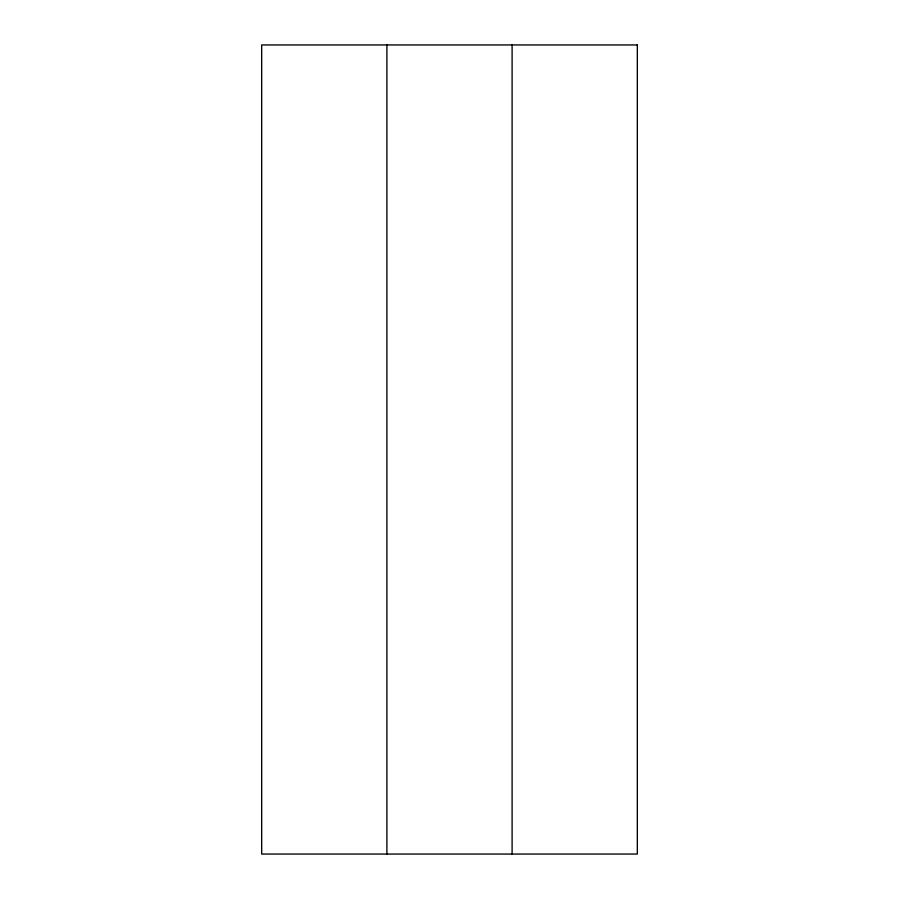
<?xml version="1.0" encoding="UTF-8"?>
<svg xmlns="http://www.w3.org/2000/svg" width="899" height="899" viewBox="0 0 899 899"><rect width="100%" height="100%" fill="white"/><g stroke="black" fill="none" stroke-linecap="round" stroke-linejoin="round"><path stroke-width="1.35" d="M512.104 44.95L512.104 854.05M386.896 44.95L386.896 854.05M637.324 44.95L261.676 44.95L261.676 854.05L637.324 854.05L637.324 44.95"/></g></svg>
